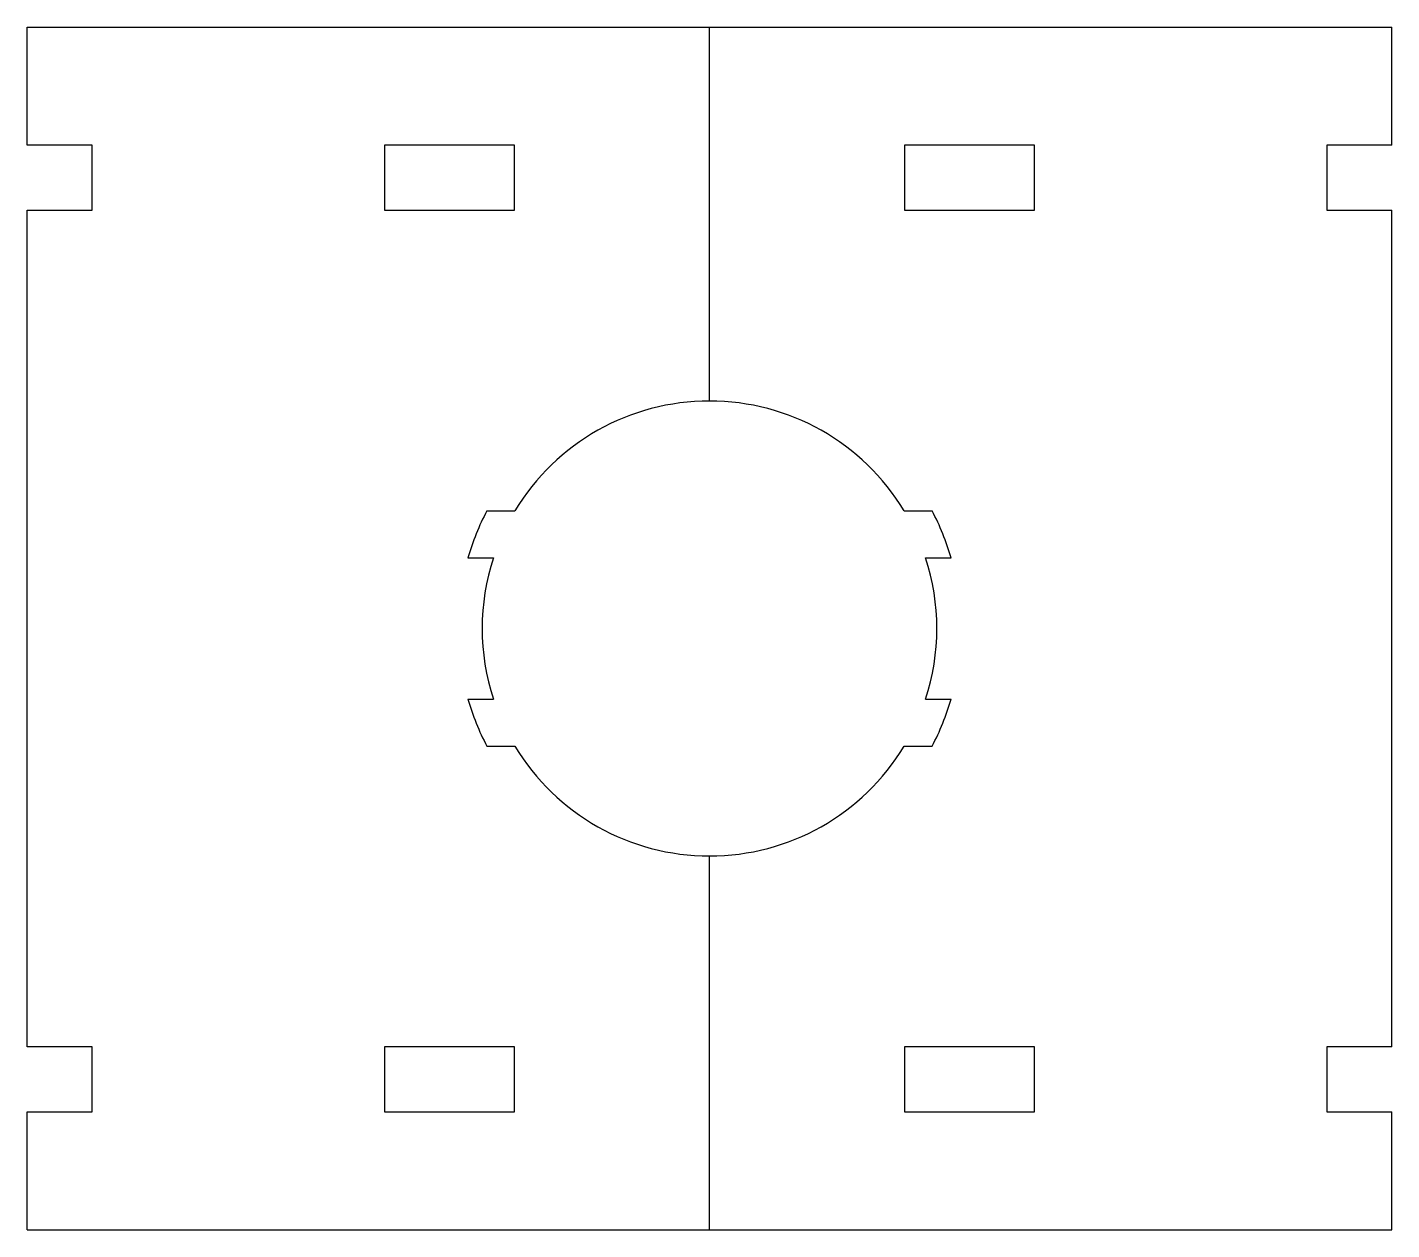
# Model space of a CAD drawing. Extents: x -42 to 42, y -37 to 37.
import ezdxf

# ---------------------------------------------------------------- set-up
doc = ezdxf.new("R2010")
doc.units = 0
doc.layers.get('0').update_dxf_attribs({"linetype": 'CONTINUOUS'})

msp = doc.modelspace()

# ---------------------------------------------------------------- linework, layer by layer
at = {"color": 7, "linetype": 'CONTINUOUS'}
for p, q in [((-42, 37), (42, 37)), ((-42, 29.75), (-42, 37)), ((0, 14), (0, 37)), ((42, 29.75), (42, 37)), ((-38, 29.75), (-42, 29.75)), ((-38, 25.75), (-38, 29.75)), ((-20, 29.75), (-20, 25.75)), ((-12, 29.75), (-20, 29.75)), ((-12, 25.75), (-12, 29.75)), ((12, 29.75), (12, 25.75)), ((20, 29.75), (12, 29.75)), ((20, 25.75), (20, 29.75)), ((38, 29.75), (38, 25.75)), ((42, 29.75), (38, 29.75)), ((-42, 25.75), (-38, 25.75)), ((-42, -25.75), (-42, 25.75)), ((-20, 25.75), (-12, 25.75)), ((12, 25.75), (20, 25.75)), ((38, 25.75), (42, 25.75)), ((42, -25.75), (42, 25.75)), ((-13.7, 7.25), (-11.977, 7.25)), ((11.977, 7.25), (13.7, 7.25)), ((-14.877, 4.35), (-13.307, 4.35)), ((13.307, 4.35), (14.877, 4.35)), ((-14.877, -4.35), (-13.307, -4.35)), ((13.307, -4.35), (14.877, -4.35)), ((-13.7, -7.25), (-11.977, -7.25)), ((11.977, -7.25), (13.7, -7.25)), ((0, -37), (0, -14)), ((-38, -25.75), (-42, -25.75)), ((-38, -29.75), (-38, -25.75)), ((-20, -25.75), (-20, -29.75)), ((-12, -25.75), (-20, -25.75)), ((-12, -29.75), (-12, -25.75)), ((12, -25.75), (12, -29.75)), ((20, -25.75), (12, -25.75)), ((20, -29.75), (20, -25.75)), ((38, -25.75), (38, -29.75)), ((42, -25.75), (38, -25.75)), ((-42, -29.75), (-38, -29.75)), ((-42, -37), (-42, -29.75)), ((-20, -29.75), (-12, -29.75)), ((12, -29.75), (20, -29.75)), ((38, -29.75), (42, -29.75)), ((42, -37), (42, -29.75)), ((-42, -37), (42, -37))]:
    msp.add_line(p, q, dxfattribs=at)
for radius, start, end in [(14, 31.18862, 148.81138), (15.5, 152.11218, 163.70129), (15.5, 16.29871, 27.88782), (14, 161.89772, 198.10228), (14, 341.89772, 18.10228), (15.5, 196.29871, 207.88782), (15.5, 332.11218, 343.70129), (14, 211.18862, 328.81138)]:
    msp.add_arc((0, 0), radius, start, end, dxfattribs=at)

doc.saveas('drawing.dxf')
